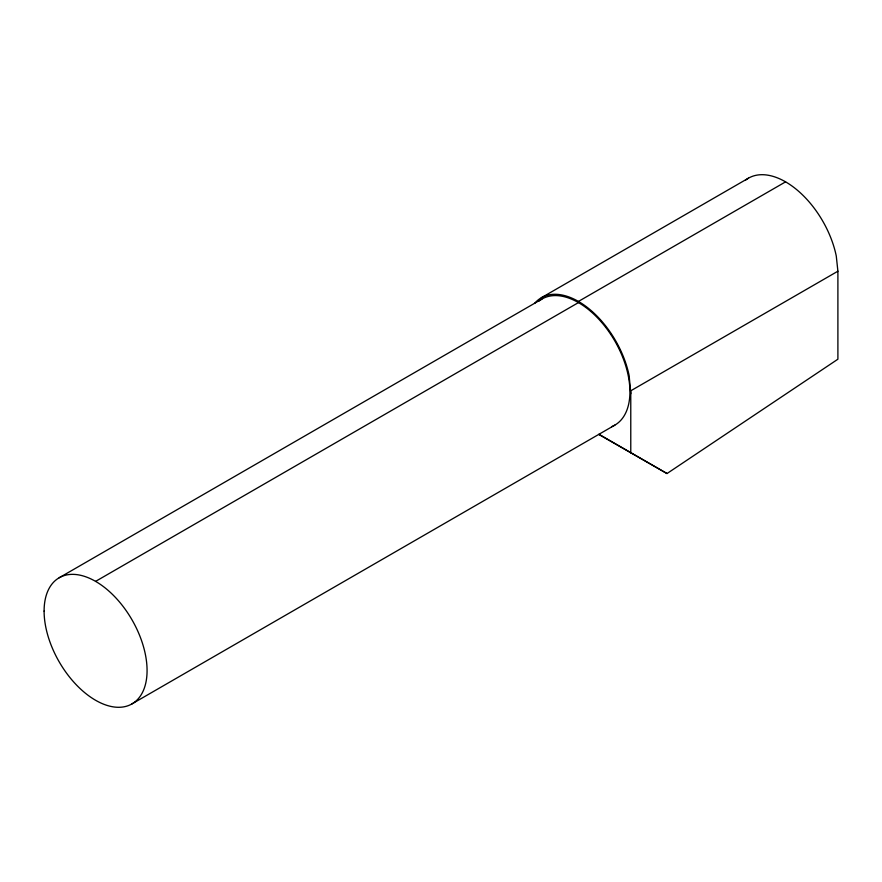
<?xml version="1.0" encoding="UTF-8"?>
<svg xmlns="http://www.w3.org/2000/svg" width="882" height="882" viewBox="0 0 882 882"><rect width="100%" height="100%" fill="white"/><g stroke="black" fill="none" stroke-linecap="round" stroke-linejoin="round"><path stroke-width="1.32" d="M630.773 393.747L629.153 375.644A74.242 42.865 60 0 0 586.795 307.035A74.242 42.865 60 0 0 534.569 303.43M598.658 434.352L667.001 473.546L837.9 359.206L837.9 271.204L836.279 256.056A74.242 42.865 60 0 0 796.942 189.85A74.242 42.865 60 0 0 745.367 180.281M541.316 297.763L748.454 178.175M59.182 577.765L542.033 298.998M578.438 301.435L785.575 181.857M95.587 581.381L578.438 302.603M837.9 271.204L630.773 390.792L630.773 452.885M131.991 703.891L614.853 425.113M599.209 434.407L667.001 473.546M539.001 301.06A72.82 42.038 60 0 1 614.853 341.036A72.82 42.038 60 0 1 611.546 426.701M44.1 611.105A72.82 42.038 60 0 0 121.33 707.177A72.82 42.038 60 0 0 121.33 604.203A72.82 42.038 60 0 0 44.1 611.105"/></g></svg>
